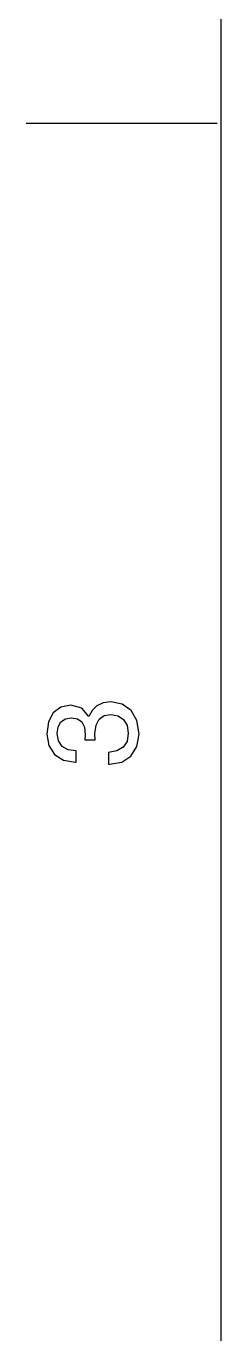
# Model space of a CAD drawing. Extents: x 0 to 297, y -130 to 79.
# Drawn here: x 2.5 to 10.1, y -25.4 to 25.9 of the extents above; entities that cross this region are included whole.
import ezdxf

# ---------------------------------------------------------------- set-up
doc = ezdxf.new("R2010")
doc.units = 0
doc.layers.get('0').update_dxf_attribs({"linetype": 'CONTINUOUS'})

msp = doc.modelspace()

# ---------------------------------------------------------------- linework, layer by layer
at = {"color": 7}
for p, q in [((10.144844, 69.665133), (10.144844, -120.484891)), ((10, 22.045079), (2.5, 22.045079)), ((3.85771, -0.840921), (3.56016, -1.057921)), ((4.25108, -0.764921), (3.85771, -0.840921)), ((4.6848, -0.880921), (4.25108, -0.764921)), ((4.95713, -1.208921), (4.6848, -0.880921)), ((5.0933, -0.966921), (4.95713, -1.208921)), ((5.2799, -0.784921), (5.0933, -0.966921)), ((5.52197, -0.673921), (5.2799, -0.784921)), ((5.81952, -0.633921), (5.52197, -0.673921)), ((6.27342, -0.724921), (5.81952, -0.633921)), ((6.62644, -0.976921), (6.27342, -0.724921)), ((6.84834, -1.369921), (6.62644, -0.976921)), ((3.37356, -1.410921), (3.308, -1.894921)), ((3.56016, -1.057921), (3.37356, -1.410921)), ((3.76189, -1.606921), (3.8678, -1.415921)), ((3.8678, -1.415921), (4.03927, -1.299921)), ((4.03927, -1.299921), (4.27125, -1.253921)), ((4.27125, -1.253921), (4.51837, -1.299921)), ((4.51837, -1.299921), (4.6848, -1.420921)), ((4.6848, -1.420921), (4.78566, -1.631921)), ((5.2446, -1.551921), (5.36563, -1.314921)), ((5.36563, -1.314921), (5.56232, -1.173921)), ((5.56232, -1.173921), (5.81952, -1.122921)), ((5.81952, -1.122921), (6.11203, -1.178921)), ((6.11203, -1.178921), (6.32889, -1.324921)), ((6.32889, -1.324921), (6.46506, -1.556921)), ((6.93408, -1.894921), (6.84834, -1.369921)), ((3.308, -1.894921), (3.38869, -2.348921)), ((3.72154, -1.869921), (3.76189, -1.606921)), ((3.77197, -2.166921), (3.72154, -1.869921)), ((4.78566, -1.631921), (4.81592, -1.919921)), ((4.81592, -1.919921), (4.81088, -2.116921)), ((5.19921, -1.869921), (5.2446, -1.551921)), ((5.20929, -2.116921), (5.19921, -1.869921)), ((6.51045, -1.863921), (6.46001, -2.181921)), ((6.46506, -1.556921), (6.51045, -1.863921)), ((6.84834, -2.388921), (6.93408, -1.894921)), ((3.38869, -2.348921), (3.61059, -2.696921)), ((3.91318, -2.378921), (3.77197, -2.166921)), ((4.14517, -2.509921), (3.91318, -2.378921)), ((4.46794, -2.549921), (4.14517, -2.509921)), ((4.46794, -2.998921), (4.46794, -2.549921)), ((4.81088, -2.116921), (5.20929, -2.116921)), ((6.06664, -2.559921), (5.73379, -2.615921)), ((6.30872, -2.413921), (6.06664, -2.559921)), ((6.46001, -2.181921), (6.30872, -2.413921)), ((6.61635, -2.761921), (6.84834, -2.388921)), ((3.61059, -2.696921), (3.96362, -2.923921)), ((3.96362, -2.923921), (4.43264, -2.998921)), ((4.43264, -2.998921), (4.46794, -2.998921)), ((5.73379, -2.615921), (5.73379, -3.079921)), ((5.76909, -3.079921), (6.25324, -2.998921)), ((6.25324, -2.998921), (6.61635, -2.761921)), ((5.73379, -3.079921), (5.76909, -3.079921)), ((5.73379, -3.079921), (5.73379, -3.079921))]:
    msp.add_line(p, q, dxfattribs=at)

doc.saveas('drawing.dxf')
